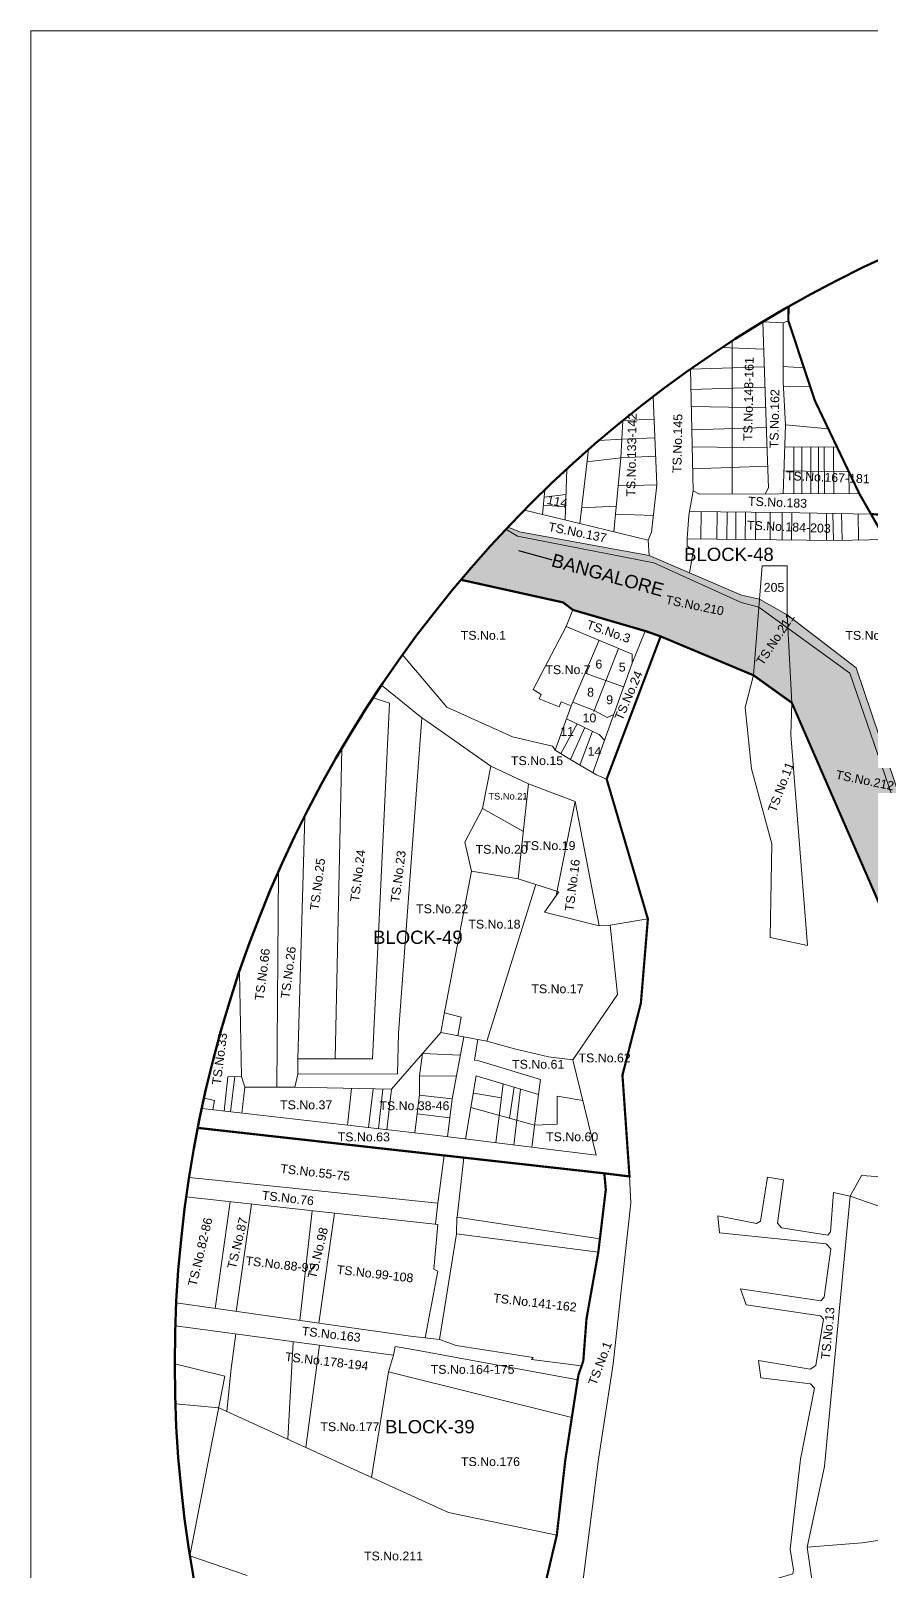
# Model space of a CAD drawing. Header units: metres. Extents: x -1560950 to -1560484, y 42726 to 42890.
# Drawn here: x -1560646 to -1560608, y 42820.8 to 42890.4 of the extents above; entities that cross this region are included whole.
import ezdxf
from ezdxf import colors
from ezdxf.entities.mleader import LeaderData, LeaderLine
from ezdxf.math import Vec2, Vec3

# ---------------------------------------------------------------- set-up
doc = ezdxf.new("R2010")
doc.units = ezdxf.units.M
doc.header["$LTSCALE"] = 750
doc.header["$MEASUREMENT"] = 0
doc.linetypes.add('ACAD_ISO14W100', pattern=[24, 12, -3, 0, -3, 0, -3, 0, -3])
doc.linetypes.add('DASHEDX2', pattern=[1.5, 1, -0.5])
doc.layers.get('0').update_dxf_attribs({"lineweight": 5})
doc.layers.add('LOCATION_PLAN', color=7, linetype='Continuous', lineweight=0)
doc.styles.get("Standard").update_dxf_attribs({"font": 'arial.ttf'})
doc.linetypes.add('POWER', pattern='A,5,-0.2,[131,ltypeshp.shx,S=0.2,R=0,X=-0.2,Y=0],-0.4,[131,ltypeshp.shx,S=0.2,R=180,X=0.2,Y=0],-0.4,[131,ltypeshp.shx,S=0.2,R=0,X=-0.2,Y=0],-0.4,[131,ltypeshp.shx,S=0.2,R=180,X=0.2,Y=0],-0.4,[131,ltypeshp.shx,S=0.2,R=0,X=-0.2,Y=0],-0.4,[131,ltypeshp.shx,S=0.2,R=180,X=0.2,Y=0],-0.2', length=7.4)

msp = doc.modelspace()

# ---------------------------------------------------------------- hatches: boundary and pattern name
at = {"ltscale": 0.1}
h = msp.add_hatch(color=51, dxfattribs=at)
h.dxf.hatch_style = 1
h.paths.add_polyline_path([(-1560543.54558, 42835.07007), (-1560548.85135, 42836.78299), (-1560550.7819, 42838.13878), (-1560555.14342, 42840.32904), (-1560559.86477, 42846.15162), (-1560569.82147, 42854.07455), (-1560571.90894, 42856.88437), (-1560574.55528, 42860.87754), (-1560577.2011, 42866.71842), (-1560577.58194, 42867.55916), (-1560579.15402, 42871.02968), (-1560580.84723, 42874.76045), (-1560581.06609, 42875.24203), (-1560581.28816, 42875.73069), (-1560581.49134, 42876.17777), (-1560581.73328, 42876.71015), (-1560583.03011, 42879.56375), (-1560584.51414, 42885.15105), (-1560586.48114, 42885.10784), (-1560586.01924, 42882.18639), (-1560583.43718, 42873.52239), (-1560583.25776, 42873.08962), (-1560582.22696, 42870.6032), (-1560581.2363, 42868.21361), (-1560580.93614, 42867.48958), (-1560580.61939, 42866.72554), (-1560580.30169, 42865.95921), (-1560579.66444, 42864.71654), (-1560578.72836, 42862.89112), (-1560577.15503, 42859.82303), (-1560576.62843, 42859.09655), (-1560575.12642, 42857.02438), (-1560573.72966, 42855.28144), (-1560574.67943, 42854.70408), (-1560574.68722, 42854.62472), (-1560574.68659, 42854.41013), (-1560576.28326, 42852.22872), (-1560576.42745, 42852.12788), (-1560577.13174, 42851.63425), (-1560577.06878, 42851.41418), (-1560577.50825, 42850.59254), (-1560578.63741, 42850.37952), (-1560579.07007, 42846.79481), (-1560579.61246, 42843.96166), (-1560579.62851, 42843.87779), (-1560579.64058, 42843.81477), (-1560579.64902, 42843.7707), (-1560579.65847, 42843.72131), (-1560579.66244, 42843.70496), (-1560579.66551, 42843.69233), (-1560579.66734, 42843.68476), (-1560579.66964, 42843.6753), (-1560579.79971, 42843.13951), (-1560580.08137, 42842.48078), (-1560580.59267, 42841.5392), (-1560581.03064, 42840.84422), (-1560581.47859, 42840.13339), (-1560582.09023, 42839.16283), (-1560583.01471, 42837.69584), (-1560584.76465, 42834.93843), (-1560585.92737, 42833.09982), (-1560586.25239, 42832.28239), (-1560586.26924, 42832.24), (-1560586.32129, 42832.1091), (-1560586.59055, 42831.4319), (-1560586.78231, 42830.94959), (-1560587.1089, 42830.11617), (-1560588.00539, 42827.7306), (-1560588.77392, 42825.68549), (-1560590.04628, 42823.48868), (-1560590.88803, 42820.88125), (-1560591.78018, 42818.11768), (-1560592.35234, 42816.34535), (-1560592.60293, 42815.56912), (-1560593.43698, 42815.83838), (-1560594.33903, 42812.88647), (-1560594.77853, 42810.6372), (-1560596.01254, 42804.3218), (-1560597.90197, 42798.51987), (-1560598.1659, 42795.41599), (-1560598.37211, 42794.4499), (-1560599.58512, 42788.76697), (-1560600.79905, 42783.07971), (-1560601.89015, 42777.96796), (-1560600.59703, 42777.55503), (-1560598.47678, 42785.55441), (-1560598.14647, 42785.82638), (-1560594.19775, 42785.89955), (-1560593.15069, 42785.91896), (-1560590.7102, 42785.81283), (-1560580.78431, 42787.41185), (-1560568.02886, 42789.69853), (-1560566.42771, 42789.98557), (-1560556.12085, 42791.44471), (-1560551.15054, 42792.15667), (-1560541.93523, 42795.33674), (-1560539.66067, 42798.32078), (-1560550.80988, 42794.7165), (-1560552.58376, 42794.14304), (-1560566.99225, 42791.80799), (-1560568.92103, 42791.41458), (-1560584.07775, 42788.8792), (-1560590.48889, 42787.58884), (-1560597.08174, 42787.64045), (-1560598.0911, 42787.49868), (-1560597.14475, 42792.36366), (-1560596.05325, 42796.57728), (-1560595.94336, 42798.3091), (-1560593.20748, 42808.31831), (-1560589.56567, 42821.12935), (-1560588.90439, 42823.54168), (-1560587.30236, 42827.00945), (-1560587.20988, 42827.26603), (-1560583.86932, 42822.83716), (-1560579.41461, 42822.23541), (-1560573.885, 42822.77063), (-1560570.76327, 42823.31946), (-1560567.70969, 42824.64753), (-1560564.41779, 42825.90212), (-1560560.78428, 42829.09856), (-1560559.52166, 42830.16409), (-1560554.17239, 42834.29195), (-1560551.94181, 42834.05298), (-1560551.76217, 42834.05298), (-1560546.66369, 42832.74259), (-1560546.07844, 42831.31405), (-1560542.2284, 42830.73685), (-1560537.42755, 42827.80138), (-1560529.78015, 42824.7483), (-1560529.5574, 42827.97005), (-1560531.61184, 42828.7853), (-1560535.40326, 42830.60858), (-1560539.20007, 42832.71452)])
h.paths.add_polyline_path([(-1560556.37453, 42836.84168), (-1560563.25129, 42831.035), (-1560566.9649, 42827.86484), (-1560570.00047, 42826.35668), (-1560577.74134, 42825.07556), (-1560579.38535, 42824.90025), (-1560580.61276, 42825.16472), (-1560582.97893, 42825.64358), (-1560586.24128, 42829.95215), (-1560585.31553, 42832.46217), (-1560582.84173, 42836.19454), (-1560579.16295, 42841.51699), (-1560578.87276, 42843.7301), (-1560578.3593, 42846.51696), (-1560578.0147, 42848.38733), (-1560576.64561, 42850.58134), (-1560575.85232, 42851.49279), (-1560574.04823, 42853.86614), (-1560573.21722, 42854.64198), (-1560567.53178, 42849.30176), (-1560556.60965, 42837.32507)], flags=16)
h.paths.add_polyline_path([(-1560589.1331, 42831.33292), (-1560591.78202, 42832.95665), (-1560593.25283, 42833.85822), (-1560595.97725, 42837.46681), (-1560596.84305, 42839.02388), (-1560600.69573, 42843.81924), (-1560602.93602, 42847.91455), (-1560603.78185, 42850.58174), (-1560606.21307, 42854.30119), (-1560606.24901, 42854.40751), (-1560608.68822, 42861.62408), (-1560611.80712, 42864.01279), (-1560613.05504, 42864.71858), (-1560613.87523, 42864.89992), (-1560616.22848, 42865.91324), (-1560618.04044, 42866.69347), (-1560623.91437, 42867.76059), (-1560624.43521, 42867.98369), (-1560626.56684, 42865.59918), (-1560621.93995, 42864.57401), (-1560621.49923, 42864.23648), (-1560618.22369, 42863.28255), (-1560617.52955, 42863.03914), (-1560613.32939, 42861.28096), (-1560611.59634, 42860.04109), (-1560607.51854, 42850.67929), (-1560600.12378, 42839.34067), (-1560596.71253, 42834.81225), (-1560593.51151, 42830.74322), (-1560588.00539, 42827.7306), (-1560587.1089, 42830.11617), (-1560587.02364, 42830.33376)])

# ---------------------------------------------------------------- linework, layer by layer
at = {"color": 0}
for p, q in [((-1560619.80799, 42849.98387), (-1560618.10662, 42850.26625)), ((-1560629.84409, 42829.78396), (-1560629.61678, 42830.53702))]:
    msp.add_line(p, q, dxfattribs=at)
at = {"color": 30, "linetype": 'ACAD_ISO14W100', "lineweight": 40, "const_width": 0.1}
for points in [[(-1560603.78185, 42850.58174), (-1560604.19324, 42856.99566), (-1560604.49703, 42857.43928), (-1560605.71208, 42860.918), (-1560606.28382, 42864.99533), (-1560607.35988, 42867.4261), (-1560608.54188, 42869.49704), (-1560610.55589, 42873.70871), (-1560611.75025, 42877.31204), (-1560611.74596, 42877.93628)], [(-1560589.30225, 42856.45796), (-1560591.84928, 42855.96981), (-1560592.07023, 42856.13963), (-1560592.07488, 42867.57043), (-1560608.01216, 42868.56893)], [(-1560617.52955, 42863.03914), (-1560618.22369, 42863.28255), (-1560621.49923, 42864.23648), (-1560621.93995, 42864.57401), (-1560626.56684, 42865.59918)], [(-1560607.51854, 42850.67929), (-1560611.59634, 42860.04109), (-1560613.32939, 42861.28096), (-1560617.52955, 42863.03914), (-1560619.97107, 42856.58705), (-1560618.10662, 42850.26625), (-1560618.42319, 42846.45555), (-1560619.25649, 42843.20443), (-1560618.93819, 42838.62311), (-1560620.07683, 42838.76242), (-1560620.01025, 42838.02645), (-1560620.2781, 42835.79531), (-1560620.3503, 42835.19387), (-1560620.8836, 42832.18876), (-1560621.02813, 42830.28276), (-1560621.24986, 42829.64148), (-1560621.84214, 42825.81006)], [(-1560620.07683, 42838.76242), (-1560638.47004, 42840.81695)], [(-1560625.51314, 42793.48932), (-1560625.41834, 42797.14682), (-1560624.98013, 42803.91239), (-1560624.47322, 42816.65132), (-1560624.32464, 42816.82676), (-1560624.32464, 42817.70409), (-1560623.33851, 42817.70409), (-1560622.22645, 42822.40876), (-1560621.84214, 42825.81006)]]:
    msp.add_lwpolyline(points, dxfattribs=at)
at = {"color": 0}
for points in [[(-1560611.99224, 42877.20858), (-1560612.89833, 42877.2609), (-1560612.72385, 42871.82483), (-1560612.6488, 42869.75727), (-1560612.79873, 42869.47902)], [(-1560611.98024, 42869.48249), (-1560611.88522, 42872.60855), (-1560611.98884, 42874.54259), (-1560611.98884, 42875.23424), (-1560611.99224, 42877.20858), (-1560611.75025, 42877.31204)], [(-1560614.29087, 42869.4727), (-1560614.29557, 42876.39028)], [(-1560612.8587, 42876.02621), (-1560614.74957, 42876.0947)], [(-1560616.22848, 42865.91324), (-1560616.04435, 42866.9329), (-1560616.33058, 42867.12491), (-1560616.33058, 42867.44873), (-1560616.25705, 42868.52169), (-1560616.06414, 42869.62589), (-1560616.1838, 42875.11807)], [(-1560616.1838, 42875.11807), (-1560612.833, 42875.22561)], [(-1560611.98884, 42875.23424), (-1560611.04588, 42875.187)], [(-1560616.16383, 42874.20159), (-1560612.8036, 42874.30944)], [(-1560611.97806, 42874.34149), (-1560610.76057, 42874.32623)], [(-1560618.0929, 42867.39338), (-1560617.94489, 42867.74673), (-1560617.69439, 42869.89393), (-1560617.87004, 42873.88186)], [(-1560616.14696, 42873.42694), (-1560612.77339, 42873.36842)], [(-1560619.64265, 42867.76912), (-1560619.32392, 42871.11179), (-1560619.23944, 42872.80259)], [(-1560619.23944, 42872.80259), (-1560617.82525, 42872.86488)], [(-1560620.32073, 42871.89896), (-1560619.28168, 42871.95719), (-1560617.78817, 42872.02297)], [(-1560616.12397, 42872.37198), (-1560612.74489, 42872.48044)], [(-1560611.88522, 42872.60855), (-1560609.94102, 42872.42291)], [(-1560621.1924, 42868.14485), (-1560620.7975, 42871.48527)], [(-1560616.10749, 42871.61534), (-1560612.71452, 42871.56775)], [(-1560611.91611, 42871.59213), (-1560609.54889, 42871.60288)], [(-1560611.50947, 42871.59398), (-1560611.50054, 42869.48452)], [(-1560611.1459, 42871.59563), (-1560611.13697, 42869.48606)], [(-1560610.7325, 42871.59751), (-1560610.7325, 42869.48777)], [(-1560610.38744, 42871.59907), (-1560610.37851, 42869.48927)], [(-1560610.12947, 42871.60024), (-1560610.12053, 42869.49036)], [(-1560609.70456, 42871.60217), (-1560609.69562, 42869.49216)], [(-1560621.84758, 42868.3037), (-1560621.77955, 42870.60213)], [(-1560620.86273, 42870.93348), (-1560619.32392, 42871.11179), (-1560617.75108, 42871.18107)], [(-1560616.08567, 42870.61374), (-1560612.68437, 42870.7372)], [(-1560619.44439, 42869.84842), (-1560617.69439, 42869.89393)], [(-1560611.94876, 42870.51795), (-1560609.00787, 42870.47151)], [(-1560609.00787, 42870.47151), (-1560609.00373, 42869.49509)], [(-1560622.8683, 42868.55118), (-1560622.77422, 42869.66265)], [(-1560621.81356, 42869.45291), (-1560622.80209, 42869.33335)], [(-1560621.01615, 42869.63568), (-1560621.01615, 42869.63568)], [(-1560616.06414, 42869.62589), (-1560615.77603, 42869.46642), (-1560608.54188, 42869.49704)], [(-1560623.69353, 42868.75125), (-1560621.1924, 42868.14485), (-1560618.0929, 42867.39338), (-1560618.04044, 42866.69347)], [(-1560621.83009, 42868.89442), (-1560622.83207, 42868.97924)], [(-1560621.10849, 42868.85464), (-1560619.53209, 42868.92866)], [(-1560619.56709, 42868.56159), (-1560617.85639, 42868.50532)], [(-1560616.22857, 42868.68476), (-1560612.02842, 42868.64277), (-1560608.01216, 42868.56893)], [(-1560615.70193, 42868.67949), (-1560615.71501, 42867.44222)], [(-1560614.97207, 42868.6722), (-1560614.98517, 42867.4345)], [(-1560614.5157, 42868.66764), (-1560614.52879, 42867.42967)], [(-1560614.12849, 42868.66377), (-1560614.12849, 42867.42543)], [(-1560613.69338, 42868.65942), (-1560613.70648, 42867.42097)], [(-1560613.22071, 42868.65469), (-1560613.23382, 42867.41597)], [(-1560612.56628, 42868.64815), (-1560612.57939, 42867.40905)], [(-1560612.02842, 42868.64277), (-1560612.02842, 42867.40322)], [(-1560611.59287, 42868.63477), (-1560611.60594, 42867.39875)], [(-1560610.77123, 42868.61966), (-1560610.78424, 42867.39006)], [(-1560610.02029, 42868.60585), (-1560610.02029, 42867.38198)], [(-1560609.73752, 42868.60066), (-1560609.71076, 42867.37478)], [(-1560609.34262, 42868.59339), (-1560609.3162, 42867.38339)], [(-1560608.59652, 42868.57968), (-1560608.57076, 42867.39967)], [(-1560603.78185, 42850.58174), (-1560606.21307, 42854.30119), (-1560608.68822, 42861.62408), (-1560611.80712, 42864.01279), (-1560613.05504, 42864.71858), (-1560613.87523, 42864.89992), (-1560616.22848, 42865.91324), (-1560618.04044, 42866.69347), (-1560623.91437, 42867.76059), (-1560624.43521, 42867.98369)], [(-1560616.33058, 42867.44873), (-1560609.58972, 42867.37742), (-1560607.35988, 42867.4261)], [(-1560613.32939, 42861.28096), (-1560613.05504, 42864.71858), (-1560612.93489, 42866.22405), (-1560611.80712, 42866.22405), (-1560611.80712, 42864.01279), (-1560611.59634, 42860.04109)], [(-1560622.30177, 42857.8919), (-1560621.57679, 42859.90087), (-1560622.03237, 42860.08311), (-1560622.12283, 42859.85698), (-1560623.0177, 42860.21495), (-1560622.93655, 42860.41779), (-1560623.29167, 42860.63562), (-1560621.79621, 42863.49033), (-1560621.49923, 42864.23648)], [(-1560621.79621, 42863.49033), (-1560618.81908, 42862.23108), (-1560618.81908, 42861.83576), (-1560618.22369, 42863.28255)], [(-1560629.20689, 42862.2066), (-1560627.19565, 42859.84108), (-1560624.22505, 42858.50128), (-1560622.42581, 42858.07729), (-1560622.30177, 42857.8919), (-1560621.79146, 42857.58594), (-1560621.05105, 42857.14203), (-1560620.43561, 42856.77305), (-1560619.97107, 42856.58705)], [(-1560621.57679, 42859.90087), (-1560620.30764, 42862.86071)], [(-1560619.43774, 42862.49276), (-1560620.55232, 42859.65055)], [(-1560618.81908, 42861.83576), (-1560620.59548, 42856.86889)], [(-1560638.28959, 42841.69234), (-1560627.73417, 42840.48429), (-1560620.44279, 42839.57739), (-1560621.50514, 42843.89075), (-1560619.48728, 42846.8465), (-1560619.80799, 42849.98387), (-1560620.30307, 42849.95381), (-1560621.394, 42855.56745), (-1560623.51252, 42856.3718), (-1560625.20716, 42857.17205), (-1560628.06016, 42859.17263), (-1560628.33274, 42859.36377), (-1560630.1608, 42860.83301)], [(-1560620.94221, 42861.38079), (-1560619.20412, 42860.75916)], [(-1560611.59634, 42860.04109), (-1560611.63968, 42858.58971), (-1560610.88575, 42849.07042), (-1560612.57809, 42849.42453), (-1560612.49216, 42853.65929), (-1560613.41146, 42857.05157), (-1560613.70807, 42859.82512), (-1560613.32939, 42861.28096)], [(-1560630.54283, 42860.25686), (-1560629.80093, 42860.01957), (-1560630.55931, 42843.93419), (-1560633.94707, 42843.94539)], [(-1560621.50834, 42860.06048), (-1560620.54041, 42859.68091), (-1560619.94528, 42859.37122), (-1560619.6508, 42859.51024)], [(-1560633.94707, 42843.24888), (-1560629.43472, 42843.26489), (-1560629.38868, 42845.09609), (-1560628.33274, 42859.36377)], [(-1560621.30303, 42859.08445), (-1560622.04661, 42857.73892)], [(-1560620.06596, 42858.34945), (-1560620.30988, 42858.60998), (-1560621.78783, 42859.31606)], [(-1560620.96136, 42858.92122), (-1560621.6139, 42857.47949)], [(-1560620.61296, 42858.75477), (-1560621.18262, 42857.22092)], [(-1560632.25319, 42843.93979), (-1560631.95342, 42857.98116)], [(-1560625.20716, 42857.17205), (-1560625.5885, 42855.25778), (-1560626.39418, 42853.7312), (-1560626.0886, 42852.42669), (-1560627.33867, 42845.87638), (-1560627.47782, 42845.1297)], [(-1560623.51252, 42856.3718), (-1560623.96793, 42852.07601), (-1560626.0886, 42852.42669)], [(-1560623.74022, 42854.2239), (-1560625.5885, 42855.25778)], [(-1560622.24915, 42851.32455), (-1560621.394, 42855.56745)], [(-1560634.08446, 42842.65117), (-1560633.94707, 42843.24888), (-1560633.94707, 42843.94539), (-1560633.63562, 42854.89132)], [(-1560634.89344, 42842.65117), (-1560634.81575, 42852.39399)], [(-1560625.39667, 42844.74188), (-1560623.17166, 42851.81607), (-1560622.13304, 42851.4894), (-1560622.7827, 42850.56705), (-1560620.30307, 42849.95381)], [(-1560623.96793, 42852.07601), (-1560623.16894, 42851.82471)], [(-1560636.5906, 42847.84405), (-1560636.49879, 42843.13561), (-1560636.34798, 42842.65117), (-1560636.4814, 42841.48539)], [(-1560627.31229, 42846.01464), (-1560626.54912, 42845.8187), (-1560626.70437, 42844.98557)], [(-1560636.34798, 42842.65117), (-1560634.89344, 42842.65117), (-1560634.08446, 42842.65117), (-1560629.7051, 42842.56252), (-1560627.48071, 42845.13024), (-1560625.39667, 42844.74188), (-1560624.14624, 42844.39448), (-1560622.59821, 42844.03203), (-1560621.50514, 42843.89075)], [(-1560626.43869, 42844.93606), (-1560626.96132, 42842.13151), (-1560627.17485, 42840.41473)], [(-1560625.8033, 42844.81765), (-1560625.8033, 42844.81765), (-1560625.94558, 42843.88084), (-1560625.75659, 42843.85214), (-1560622.95913, 42843.00695), (-1560623.06177, 42842.33274)], [(-1560628.30819, 42844.17504), (-1560628.44679, 42843.178), (-1560628.44679, 42842.32335), (-1560628.64533, 42840.58857)], [(-1560626.594, 42844.10261), (-1560628.30819, 42844.17504)], [(-1560636.49879, 42843.13561), (-1560637.10532, 42843.12378), (-1560637.28234, 42841.57706)], [(-1560636.80206, 42843.13561), (-1560636.98433, 42841.54295)], [(-1560626.76979, 42843.15932), (-1560628.44679, 42843.178)], [(-1560626.35354, 42840.31257), (-1560625.86909, 42843.16381), (-1560623.06177, 42842.33274), (-1560623.35936, 42839.94015)], [(-1560624.64833, 42842.80242), (-1560624.97928, 42840.14164)], [(-1560637.78705, 42841.63482), (-1560637.72146, 42842.05527), (-1560638.18721, 42842.15947)], [(-1560631.51351, 42842.59913), (-1560631.70356, 42840.93858)], [(-1560630.54277, 42842.57948), (-1560630.74315, 42840.82866)], [(-1560630.09375, 42842.57039), (-1560630.29891, 42840.77782)], [(-1560629.7051, 42842.56252), (-1560629.91439, 42840.73381)], [(-1560626.96132, 42842.13151), (-1560628.44926, 42842.3018)], [(-1560624.72691, 42842.1706), (-1560626.00106, 42842.38709)], [(-1560624.37153, 42841.25743), (-1560624.15507, 42842.65639)], [(-1560623.86243, 42842.56976), (-1560624.17686, 42840.04183)], [(-1560621.05152, 42842.04897), (-1560621.05152, 42842.04897), (-1560622.21319, 42842.24433), (-1560622.21319, 42840.97902), (-1560623.23459, 42840.94326)], [(-1560627.06809, 42841.27312), (-1560628.54606, 42841.45596)], [(-1560623.23459, 42840.94326), (-1560626.11132, 42841.73819)], [(-1560627.32555, 42839.5721), (-1560627.60502, 42837.41494), (-1560627.71013, 42836.45784)], [(-1560626.7385, 42836.77997), (-1560626.4377, 42839.47293)], [(-1560595.97725, 42837.46681), (-1560599.12063, 42838.00641), (-1560600.33233, 42838.1707), (-1560602.61937, 42837.10513), (-1560607.51701, 42837.22768), (-1560608.95103, 42837.72772), (-1560608.44092, 42838.66407), (-1560602.2665, 42838.24092), (-1560601.2041, 42839.27205), (-1560600.12378, 42839.34067), (-1560596.84305, 42839.02388)], [(-1560627.60502, 42837.41494), (-1560638.86623, 42838.56836)], [(-1560618.93819, 42838.62311), (-1560618.88476, 42837.42204), (-1560619.67747, 42830.14819), (-1560620.34534, 42825.84048)], [(-1560611.20463, 42825.83567), (-1560610.5665, 42829.0539), (-1560610.75075, 42829.23988), (-1560612.99276, 42829.50997), (-1560613.10384, 42830.29336), (-1560610.76622, 42829.90658), (-1560610.50566, 42830.07766), (-1560610.16009, 42832.17397), (-1560610.30169, 42832.32289), (-1560613.66202, 42832.81656), (-1560613.90823, 42833.54709), (-1560610.2822, 42833.00291), (-1560610.13299, 42833.15946), (-1560609.83299, 42835.34749), (-1560610.03466, 42835.57136), (-1560614.8663, 42836.07229), (-1560614.94389, 42836.83968), (-1560613.18673, 42836.49602), (-1560613.01474, 42836.59314), (-1560612.69948, 42838.58252), (-1560611.96884, 42838.46673), (-1560612.24618, 42836.50712), (-1560612.06633, 42836.30497), (-1560609.96146, 42835.97303), (-1560609.84893, 42836.11544), (-1560609.7139, 42837.89932), (-1560608.95103, 42837.72772)], [(-1560638.99403, 42837.69706), (-1560627.6129, 42836.44716), (-1560627.79086, 42834.426), (-1560627.6043, 42834.33239), (-1560628.18801, 42831.3294)], [(-1560637.00217, 42837.47831), (-1560637.68605, 42832.65763)], [(-1560636.04819, 42837.37354), (-1560636.73632, 42832.5229)], [(-1560608.95103, 42837.72772), (-1560609.98914, 42826.80721), (-1560610.11253, 42825.50913)], [(-1560633.30347, 42837.07211), (-1560633.84807, 42832.11317)], [(-1560632.29138, 42836.96096), (-1560632.99625, 42831.99232)], [(-1560620.2781, 42835.79531), (-1560626.75421, 42836.78236), (-1560626.76719, 42836.03236)], [(-1560627.53266, 42831.25561), (-1560626.76719, 42836.03236), (-1560620.3503, 42835.19387)], [(-1560639.44504, 42832.90717), (-1560628.84336, 42831.40318), (-1560627.53266, 42831.25561), (-1560626.77328, 42830.98634), (-1560623.30241, 42830.43764), (-1560623.36457, 42830.34208), (-1560621.10273, 42830.067)], [(-1560621.28269, 42829.42912), (-1560628.74224, 42830.7927), (-1560629.54328, 42830.93913), (-1560629.61678, 42830.53702), (-1560639.4872, 42831.87236)], [(-1560637.15669, 42827.99341), (-1560637.15669, 42827.99341), (-1560636.9551, 42829.94515), (-1560636.74457, 42831.50132)], [(-1560634.40241, 42826.73903), (-1560634.1599, 42831.15164)], [(-1560633.58308, 42826.36588), (-1560632.95763, 42830.98899)], [(-1560636.23313, 42820.5756), (-1560638.82571, 42821.47612), (-1560637.24061, 42829.58608), (-1560639.51414, 42830.15105)], [(-1560621.546, 42827.72577), (-1560629.84409, 42829.78396), (-1560630.61853, 42825.01574)], [(-1560639.48454, 42828.34658), (-1560637.5196, 42828.15869), (-1560627.12454, 42823.42447), (-1560622.22645, 42822.40876)], [(-1560620.34534, 42825.84048), (-1560621.64763, 42815.54002), (-1560618.06015, 42814.18283), (-1560615.06905, 42811.31949), (-1560612.88801, 42811.31949), (-1560612.21193, 42806.85237), (-1560612.12828, 42803.06188), (-1560611.42882, 42800.878), (-1560613.22117, 42800.61592), (-1560614.2589, 42798.28461), (-1560615.79063, 42797.86919), (-1560616.27712, 42794.26234), (-1560616.94639, 42790.54573), (-1560617.82091, 42789.03988)], [(-1560610.11253, 42825.50913), (-1560610.90141, 42821.8544), (-1560609.53894, 42812.52854), (-1560610.26258, 42812.14485), (-1560611.27165, 42819.6619), (-1560611.56881, 42819.88897), (-1560612.25062, 42819.6357), (-1560612.31, 42820.42704), (-1560611.5534, 42820.6503), (-1560611.5208, 42820.84175), (-1560611.67386, 42821.76556), (-1560611.20463, 42825.83567)], [(-1560610.90141, 42821.8544), (-1560608.41336, 42822.05032), (-1560607.31259, 42822.21689), (-1560605.15358, 42825.64998), (-1560603.07495, 42825.43116), (-1560599.05078, 42825.63094)]]:
    msp.add_lwpolyline(points, dxfattribs=at)
at = {"linetype": 'POWER', "ltscale": 5}
msp.add_lwpolyline([(-1560594.26968, 42834.84465), (-1560596.37665, 42837.20372), (-1560598.15243, 42840.11722), (-1560600.88329, 42843.60817), (-1560603.09383, 42847.66169), (-1560603.99541, 42850.50308), (-1560606.42823, 42854.02559), (-1560608.97016, 42861.36982), (-1560613.08315, 42864.3664), (-1560613.88427, 42864.56996), (-1560617.84354, 42866.35986), (-1560624.00849, 42867.57291), (-1560624.53237, 42867.88089)], dxfattribs=at)
at = {"color": 6, "linetype": 'DASHEDX2', "lineweight": 50, "ltscale": 20}
msp.add_circle((-1560584.51414, 42830.15105), 55, dxfattribs=at)
at = {"layer": 'LOCATION_PLAN'}
msp.add_lwpolyline([(-1560483.53553, 42771.27671), (-1560646.02836, 42771.27671), (-1560646.02836, 42890.41849), (-1560483.53553, 42890.41849)], close=True, dxfattribs=at)

# ---------------------------------------------------------------- texts
at = {"color": 0, "char_height": 0.4, "attachment_point": 1}
for s, insert, width, rotation in [('TS.No.148-161', (-1560613.78781, 42871.88048), 2.647682, 88.9190743), ('TS.No.162', (-1560612.60339, 42871.54952), 2.647682, 88.9190743), ('TS.No.133-142', (-1560619.08104, 42869.36045), 2.647682, 88.9190743), ('TS.No.145', (-1560616.99386, 42870.43182), 2.647682, 88.9190743), ('TS.No.167-181', (-1560611.84782, 42870.50677), 2.647682, 357.6909237), ('114', (-1560622.62342, 42869.42747), 1.2064898, 348.489182), ('TS.No.183', (-1560613.56405, 42869.35459), 2.647682, 357.6909237), ('TS.No.137', (-1560622.55822, 42868.2057), 1.2064898, 348.489182), ('TS.No.184-203', (-1560613.61191, 42868.26784), 2.647682, 357.6909237), ('TS.No.210', (-1560617.25137, 42864.90575), 1.2064898, 348.489182), ('TS.No.3', (-1560620.78514, 42863.78918), 3.6911008, 340.5658311), ('TS.No.211', (-1560613.24334, 42861.91438), 1.2064898, 56.5826763), ('TS.No.24', (-1560619.63689, 42859.36093), 3.6911008, 66.4726077), ('TS.No.11', (-1560612.69189, 42855.19258), 3.6911008, 69.3657908), ('TS.No.212', (-1560609.55404, 42856.9963), 1.2064898, 348.489182), ('TS.No.24', (-1560631.58232, 42851.0731), 3.6911008, 82.7186953), ('TS.No.23', (-1560629.75379, 42851.03728), 3.6911008, 82.7186953), ('TS.No.25', (-1560633.40259, 42850.69162), 3.6911008, 82.7186953), ('TS.No.16', (-1560621.86939, 42850.64435), 3.6911008, 82.8670593), ('TS.No.26', (-1560634.7235, 42846.69926), 3.6911008, 82.7186953), ('TS.No.66', (-1560635.89744, 42846.61123), 3.6911008, 82.7186953), ('TS.No.33', (-1560637.83291, 42842.79693), 3.6911008, 82.7186953), ('TS.No.55-75', (-1560634.70723, 42839.18475), 3.6911008, 353.4469159), ('TS.No.76', (-1560635.54309, 42837.97828), 3.6911008, 353.4469159), ('TS.No.82-86', (-1560638.92651, 42833.7209), 3.6911008, 76.5425226), ('TS.No.87', (-1560637.14679, 42834.50839), 3.6911008, 76.5425226), ('TS.No.98', (-1560633.51113, 42834.06387), 3.6911008, 76.5425226), ('TS.No.88-97', (-1560636.28237, 42835.01645), 3.6911008, 353.4469159), ('TS.No.99-108', (-1560632.15395, 42834.61785), 3.6911008, 353.4469159), ('TS.No.141-162', (-1560625.07393, 42833.33373), 3.6911008, 353.4469159), ('TS.No.13', (-1560610.27587, 42830.3821), 3.6911008, 84.5697678), ('TS.No.163', (-1560633.73673, 42831.83597), 3.6911008, 353.4469159), ('TS.No.1', (-1560620.82121, 42829.28747), 3.6911008, 69.3657908), ('TS.No.178-194', (-1560634.49539, 42830.6776), 3.6911008, 353.4469159)]:
    msp.add_mtext(s, dxfattribs=dict(at, insert=insert, width=width, rotation=rotation))
at = {"color": 146, "char_height": 0.6, "width": 1.2064898, "attachment_point": 1}
for s, insert in [('BLOCK-48', (-1560616.46467, 42867.04832)), ('BLOCK-49', (-1560630.5399, 42849.73564)), ('BLOCK-39', (-1560629.99995, 42827.60804))]:
    msp.add_mtext(s, dxfattribs=dict(at, insert=insert))
at = {"color": 0, "attachment_point": 1}
for s, insert, char_height, width in [('205', (-1560612.86494, 42865.45447), 0.4, 1.2064898), ('TS.No.1', (-1560626.57231, 42863.28651), 0.4, 3.6911008), ('TS.No.206', (-1560609.16938, 42863.28405), 0.4, 1.2064898), ('TS.No.7', (-1560622.74267, 42861.73268), 0.4, 3.6911008), ('6', (-1560620.47944, 42861.9842), 0.4, 3.6911008), ('5', (-1560619.42109, 42861.85181), 0.4, 3.6911008), ('8', (-1560620.85494, 42860.71488), 0.4, 3.6911008), ('9', (-1560619.99006, 42860.37382), 0.4, 3.6911008), ('10', (-1560621.05967, 42859.55523), 0.4, 3.6911008), ('11', (-1560622.07124, 42858.94136), 0.4, 3.6911008), ('14', (-1560620.83246, 42858.04084), 0.4, 3.6911008), ('TS.No.15', (-1560624.30154, 42857.62043), 0.4, 3.6911008), ('TS.No.21', (-1560625.32002, 42855.96311), 0.3, 3.6911008), ('TS.No.20', (-1560625.90205, 42853.61106), 0.4, 3.6911008), ('TS.No.19', (-1560623.74385, 42853.77864), 0.4, 3.6911008), ('TS.No.22', (-1560628.59268, 42850.92312), 0.4, 3.6911008), ('TS.No.18', (-1560626.22841, 42850.22814), 0.4, 3.6911008), ('TS.No.17', (-1560623.37621, 42847.30512), 0.4, 3.6911008), ('TS.No.62', (-1560621.243, 42844.17989), 0.4, 3.6911008), ('TS.No.61', (-1560624.24834, 42843.89266), 0.4, 3.6911008), ('TS.No.37', (-1560634.74746, 42842.05836), 0.4, 3.6911008), ('TS.No.38-46', (-1560630.25445, 42842.01901), 0.4, 3.6911008), ('TS.No.63', (-1560632.14003, 42840.60904), 0.4, 3.6911008), ('TS.No.60', (-1560622.71186, 42840.61524), 0.4, 3.6911008), ('TS.No.164-175', (-1560627.9303, 42830.09901), 0.4, 3.6911008), ('TS.No.177', (-1560632.92278, 42827.5069), 0.4, 3.6911008), ('TS.No.176', (-1560626.56336, 42825.92821), 0.4, 3.6911008), ('TS.No.211', (-1560630.95194, 42821.66186), 0.4, 3.6911008)]:
    msp.add_mtext(s, dxfattribs=dict(at, insert=insert, char_height=char_height, width=width))

# ---------------------------------------------------------------- leaders
at = {"color": 0}
ml = msp.add_multileader_mtext('Standard', dxfattribs=at)
ml.set_content('BANGALORE')
ml.set_leader_properties()
ml.build(insert=Vec2(0, 0))
ml.multileader.update_dxf_attribs({"dogleg_length": 0.36, "arrow_head_size": 1})
ctx = ml.context
ctx.base_point, ctx.char_height, ctx.arrow_head_size, ctx.landing_gap_size, ctx.plane_origin, ctx.plane_x_axis, ctx.plane_y_axis = Vec3(-1560622.44648, 42866.50485), 0.6, 1, 0.009, Vec3(-1560622.70805, 42866.57722), Vec3(0.96378965, -0.26666367), Vec3(0.26666367, 0.96378965)
notes = []
notes.append((ctx, [(0, (1, 1, 0), (-1560622.48118, 42866.51445), (0.96378965, -0.26666367), 0.036, [(0, [(-1560624.92344, 42867.19018)], 0, [])])]))
ctx.mtext.insert, ctx.mtext.text_direction, ctx.mtext.rotation, ctx.mtext.flow_direction = Vec3(-1560622.35589, 42866.79853), Vec3(0.96378965, -0.26666367), 6.01325562, 5
for ctx, leaders in notes:
    for number, flags, end, landing, length, lines in leaders:
        leader = LeaderData()
        leader.index, (leader.has_last_leader_line, leader.has_dogleg_vector, leader.attachment_direction) = number, flags
        leader.last_leader_point, leader.dogleg_vector, leader.dogleg_length = Vec3(end), Vec3(landing), length
        for number, points, colour, breaks in lines:
            line = LeaderLine()
            line.index, line.vertices, line.color, line.breaks = number, Vec3.list(points), colors.encode_raw_color(colour), breaks
            leader.lines.append(line)
        ctx.leaders.append(leader)

doc.saveas('drawing.dxf')
